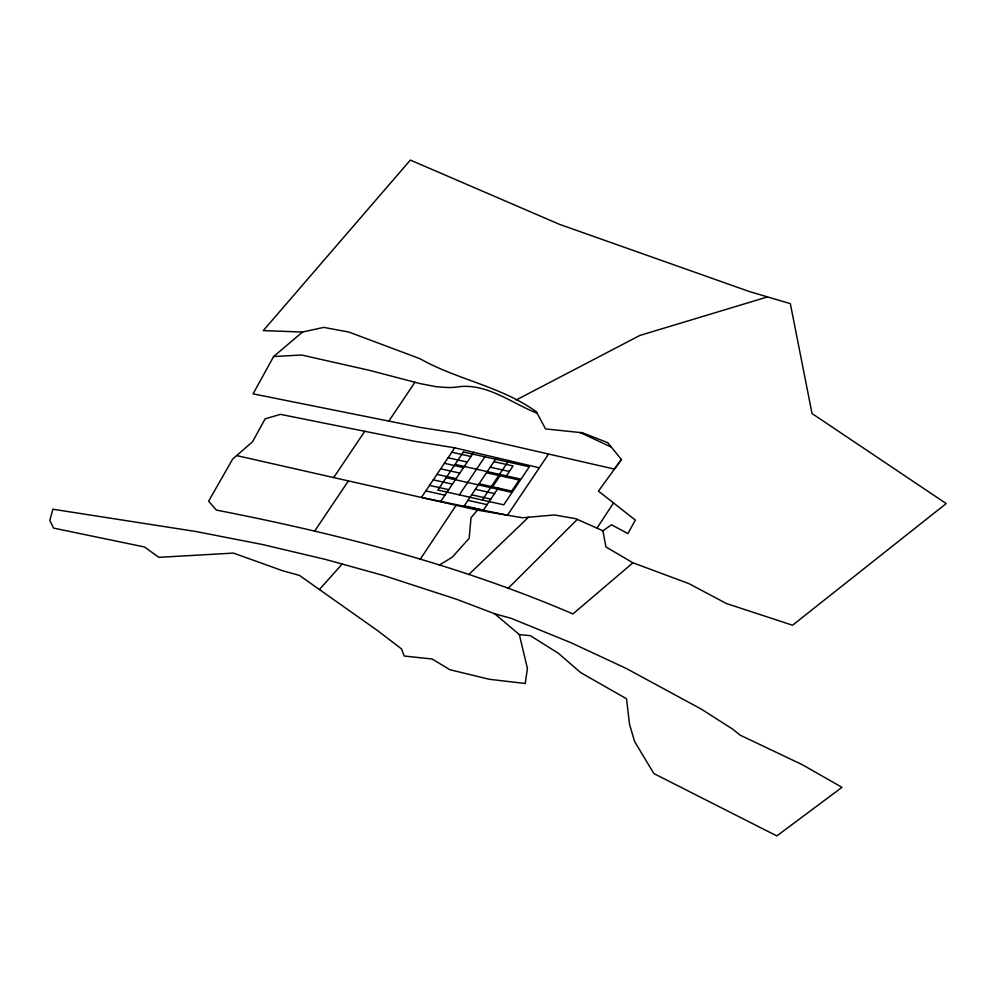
<?xml version="1.0" encoding="UTF-8"?>
<svg xmlns="http://www.w3.org/2000/svg" width="996" height="996" viewBox="0 0 996 996"><rect width="100%" height="100%" fill="white"/><g stroke="black" fill="none" stroke-linecap="round" stroke-linejoin="round"><path stroke-width="1.49" d="M273.626 356.531L302.523 332.042L323.775 327.385L348.949 332.091L419.889 358.672C457.264 379.825 501.249 386.311 536.358 411.809L545.547 428.915L582.486 432.787L607.722 442.66L621.404 459.505L614.445 469.091L457.612 433.235L420.897 427.545L253.084 393.856L273.626 356.531L301.576 355.012L369.08 370.251L420.075 383.597L436.31 386.709L445.424 387.407A36.13 20.866 0 0 0 460.028 386.585C488.277 383.958 512.143 403.392 537.118 413.228M596.99 528.141L613.536 502.943M420.163 559.391L456.131 505.308M333.685 477.57L364.76 431.293M314.724 531.017L348.388 480.894M388.851 421.109L414.921 382.29M539.322 467.796L454.761 447.839L421.433 497.452L507.462 515.218L548.236 454.525M440.78 501.449L473.772 452.321M459.33 494.863L484.878 456.828M463.987 506.242L496.581 457.712M482.301 500.004L507.848 461.97M492.597 486.795L500.029 475.739M498.224 488.052L483.371 510.164L464.236 505.868M505.644 476.997L513.077 465.954L493.929 461.658M621.404 459.505L598.471 491.103L635.348 520.111L627.903 533.57L611.532 524.792L602.916 530.768L575.676 518.679L554.386 514.957L522.514 517.758L477.408 510.139L236.662 455.583L232.691 459.032L208.612 501.2L216.431 510.089C337.98 533.781 458.907 564.919 572.912 613.934L632.946 562.802L688.846 583.594L726.482 603.551L792.555 625.227L946.2 503.565L812.026 413.527L790.338 303.643L749.602 291.616L559.453 224.324L410.352 160.082L263.28 330.61L302.523 332.042M477.408 510.139L470.996 517.746L469.178 538.313L452.159 557.287L439.485 564.981M494.676 613.76L519.339 634.589L530.445 635.709L558.42 653.301L580.705 672.636L626.521 698.756L629.509 724.217L634.589 741.497L653.899 773.581L776.843 835.918L841.994 787.338L802.415 764.754L740.19 735.173L732.658 729.122L701.234 709.09L626.384 668.515L570.907 642.681L511.048 618.292L494.676 613.76L456.903 599.38L383.933 575.613L325.592 559.453L262.172 544.451L195.851 531.503L52.888 509.217L49.8 520.447L53.572 528.104L144.482 546.978L158.887 557.337L233.475 553.091L282.466 570.696L299.447 575.402L319.392 589.52L342.163 564.047M508.209 588.263L577.307 519.402M468.842 574.468L528.515 517.235M236.662 455.583L252.561 441.726L265.173 418.818L280.461 414.361L413.651 441.104L454.761 447.839M516.227 399.969L639.781 335.478L767.518 296.908M582.486 432.787L580.17 432.538L611.332 447.104M451.81 452.234L470.959 456.517M448.1 457.762L467.249 462.044M490.219 467.186L509.367 471.469M455.085 464.41L519.912 478.927L510.998 492.186L446.171 477.669M444.39 463.289L463.526 467.572M486.509 472.714L519.165 480.022M440.68 468.805L459.816 473.1M436.958 474.333L456.106 478.628M479.076 483.77L511.745 491.078M433.248 479.86L452.396 484.156M475.366 489.297L494.514 493.58M429.537 485.388L448.686 489.671M471.656 494.825L490.804 499.108M425.827 490.916L444.975 495.199M467.946 500.341L487.094 504.636M632.946 562.802L605.904 546.941L602.916 530.768M319.392 589.52L377.833 630.779L401.513 648.919L404.202 656.028L432.115 658.991L449.906 669.735L489.297 679.272L525.241 683.505L527.407 668.416L519.339 634.589M463.401 452.022L437.854 490.057L503.777 504.823L529.324 466.775L463.401 452.022"/></g></svg>
